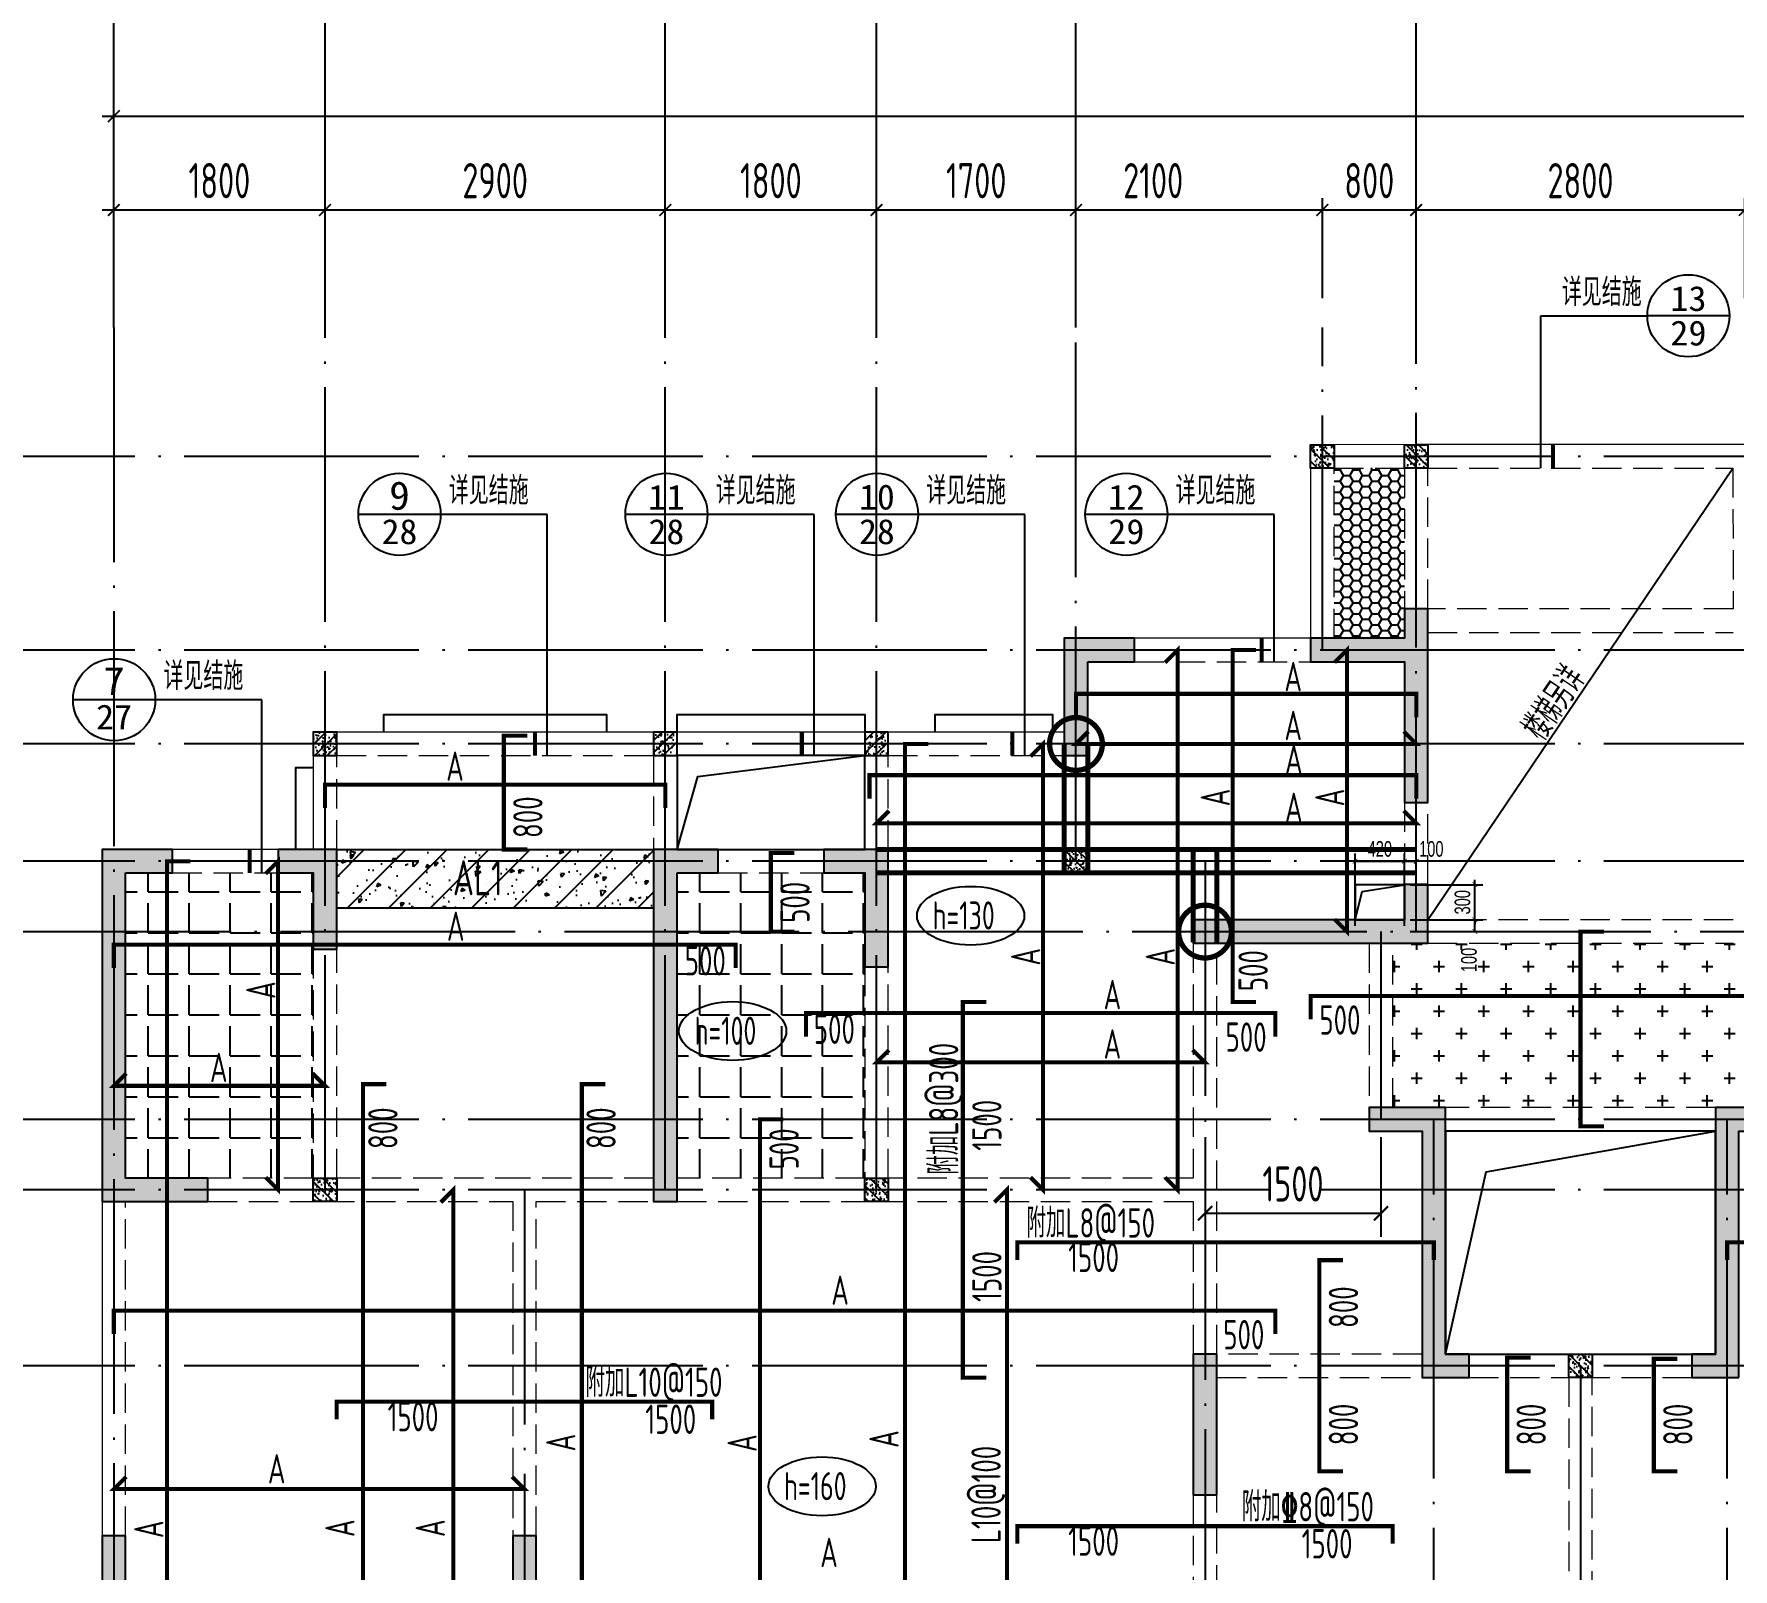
# Model space of a CAD drawing. Extents: x -668857 to 154266, y -275694 to 291306.
# Drawn here: x -226069 to -211589, y -6604 to 6478 of the extents above; entities that cross this region are included whole.
import ezdxf
from ezdxf.enums import TextEntityAlignment as Align

# ---------------------------------------------------------------- set-up
doc = ezdxf.new("R2010")
doc.units = 0
doc.header["$LTSCALE"] = 1000
for name, pattern in [('DASH', [0.35, 0.25, -0.1]), ('DASHED', [0.75, 0.5, -0.25]), ('DOTE', [2.42, 2, -0.2, 0.02, -0.2])]:
    doc.linetypes.add(name, pattern=pattern)
doc.layers.get('0').update_dxf_attribs({"linetype": 'CONTINUOUS'})
doc.layers.get('DEFPOINTS').update_dxf_attribs({"linetype": 'CONTINUOUS'})
doc.layers.add('+公共字体', color=7, linetype='CONTINUOUS', lineweight=20)
for name, color, linetype in [('A-AXIS', 1, 'CONTINUOUS'), ('A-DOTE', 10, 'DOTE'), ('BEAM', 4, 'DASHED'), ('DIM_IDEN', 67, 'CONTINUOUS'), ('PUB_TEXT', 2, 'CONTINUOUS'), ('ROOF', 183, 'CONTINUOUS'), ('S-B板填充', 251, 'CONTINUOUS'), ('S-B板标注', 3, 'CONTINUOUS'), ('S-B板配筋', 6, 'CONTINUOUS'), ('S-B板配筋号', 7, 'CONTINUOUS'), ('S-C承台编号', 6, 'CONTINUOUS'), ('S-D洞口', 4, 'CONTINUOUS'), ('S-D洞口标注', 3, 'CONTINUOUS'), ('S-L主梁线', 4, 'DASH'), ('S-Q墙填充', 252, 'CONTINUOUS'), ('S-Q墙实线', 6, 'CONTINUOUS'), ('S-Q墙标注', 3, 'CONTINUOUS'), ('S-Y一般标注', 3, 'CONTINUOUS'), ('S-板正筋', 2, 'CONTINUOUS'), ('S-构造柱', 212, 'CONTINUOUS'), ('TEXT', 2, 'CONTINUOUS'), ('水平筋标注', 7, 'CONTINUOUS'), ('看线', 251, 'CONTINUOUS'), ('配箍校核', 34, 'CONTINUOUS')]:
    doc.layers.add(name, color=color, linetype=linetype)
doc.styles.add('_TCH_AXIS', font='COMPLEX', dxfattribs={"bigfont": 'GBCBIG'})
doc.styles.add('_TCH_LABEL', font='simhei.ttf')
doc.styles.add('TSSD_DIMENSION', font='Tssdeng.shx', dxfattribs={"width": 0.7, "bigfont": 'tssdchn.shx'})
doc.styles.add('TSSD_REIN', font='tssdeng.shx', dxfattribs={"width": 0.7, "height": 300, "bigfont": 'tssdchn.shx'})
doc.styles.add('结构文字', font='zstxt.shx', dxfattribs={"width": 0.7, "bigfont": 'zshz.shx'})
doc.dimstyles.new('STRUCK', dxfattribs={"dimtxt": 400, "dimasz": 121, "dimexe": 200, "dimexo": 150, "dimgap": 115, "dimtad": 1, "dimdec": 0, "dimdsep": 46, "dimtxsty": '结构文字', "dimblk": 'ARCHTICK', "dimcen": 400, "dimclrd": 3, "dimclre": 3, "dimclrt": 7, "dimadec": 0, "dimazin": 0, "dimtfac": 1, "dimtdec": 0, "dimtix": 1, "dimtmove": 2, "dimatfit": 3, "dimldrblk": '_DIMX', "dimfxl": 0, "dimtolj": 1, "dimtzin": 0, "dimarcsym": 0})
doc.dimstyles.new('STRUCK30', dxfattribs={"dimscale": 0.33333, "dimtxt": 400, "dimasz": 121, "dimexe": 200, "dimexo": 150, "dimgap": 115, "dimtad": 1, "dimdec": 0, "dimdsep": 46, "dimtxsty": '结构文字', "dimblk": 'ARCHTICK', "dimcen": 400, "dimclrd": 3, "dimclre": 3, "dimclrt": 7, "dimadec": 0, "dimazin": 0, "dimtfac": 1, "dimtdec": 0, "dimtix": 1, "dimtmove": 2, "dimatfit": 3, "dimldrblk": '_DIMX', "dimfxl": 0, "dimtolj": 1, "dimtzin": 0, "dimarcsym": 0})
doc.dimstyles.new('TSSD_100_100', dxfattribs={"dimtxt": 300, "dimasz": 100, "dimexe": 100, "dimexo": 250, "dimgap": 100, "dimtad": 1, "dimdec": 0, "dimzin": 0, "dimdsep": 46, "dimtxsty": 'TSSD_DIMENSION', "dimblk": 'ARCHTICK', "dimcen": 0, "dimdle": 100, "dimclrt": 7, "dimadec": 0, "dimazin": 0, "dimtfac": 1, "dimtdec": 0, "dimtix": 1, "dimtmove": 2, "dimatfit": 3, "dimldrblk": 'ARCHTICK', "dimfxl": 0, "dimtolj": 1, "dimtzin": 0, "dimarcsym": 0})

# ---------------------------------------------------------------- blocks, each defined once
blk = doc.blocks.new('_ArchTick')
at = {"color": 0, "linetype": 'ByBlock', "const_width": 0.15}
blk.add_lwpolyline([(-0.5, -0.5), (0.5, 0.5)], dxfattribs=at)
blk = doc.blocks.new('*D151')
at = {"layer": 'DEFPOINTS', "color": 0}
for p in [(6400, 19250), (4600, 18250), (6400, 18250)]:
    blk.add_point(p, dxfattribs=at)
at = {"layer": 'S-Y一般标注', "color": 0, "lineweight": -2}
for p, q in [((4600, 18500), (4600, 19350)), ((6400, 18500), (6400, 19350)), ((4500, 19250), (6500, 19250))]:
    blk.add_line(p, q, dxfattribs=at)
at = {"layer": 'S-Y一般标注', "color": 0, "lineweight": -2, "xscale": 100, "yscale": 100, "zscale": 100, "rotation": 180}
blk.add_blockref('_ArchTick', (4600, 19250), dxfattribs=at)
at = {"layer": 'S-Y一般标注', "color": 0, "lineweight": -2, "xscale": 100, "yscale": 100, "zscale": 100}
blk.add_blockref('_ArchTick', (6400, 19250), dxfattribs=at)
at = {"layer": 'S-Y一般标注', "color": 7, "insert": (5500, 19500), "char_height": 300, "attachment_point": 5, "style": 'TSSD_DIMENSION'}
blk.add_mtext('\\A1;1800', dxfattribs=at)
blk = doc.blocks.new('*D152')
at = {"layer": 'DEFPOINTS', "color": 0}
for p in [(9300, 19250), (6400, 18250), (9300, 18250)]:
    blk.add_point(p, dxfattribs=at)
at = {"layer": 'S-Y一般标注', "color": 0, "lineweight": -2}
for p, q in [((6400, 18500), (6400, 19350)), ((9300, 18500), (9300, 19350)), ((6300, 19250), (9400, 19250))]:
    blk.add_line(p, q, dxfattribs=at)
at = {"layer": 'S-Y一般标注', "color": 0, "lineweight": -2, "xscale": 100, "yscale": 100, "zscale": 100, "rotation": 180}
blk.add_blockref('_ArchTick', (6400, 19250), dxfattribs=at)
at = {"layer": 'S-Y一般标注', "color": 0, "lineweight": -2, "xscale": 100, "yscale": 100, "zscale": 100}
blk.add_blockref('_ArchTick', (9300, 19250), dxfattribs=at)
at = {"layer": 'S-Y一般标注', "color": 7, "insert": (7850, 19500), "char_height": 300, "attachment_point": 5, "style": 'TSSD_DIMENSION'}
blk.add_mtext('\\A1;2900', dxfattribs=at)
blk = doc.blocks.new('*D153')
at = {"layer": 'DEFPOINTS', "color": 0}
for p in [(11100, 19250), (9300, 18250), (11100, 18250)]:
    blk.add_point(p, dxfattribs=at)
at = {"layer": 'S-Y一般标注', "color": 0, "lineweight": -2}
for p, q in [((9300, 18500), (9300, 19350)), ((11100, 18500), (11100, 19350)), ((9200, 19250), (11200, 19250))]:
    blk.add_line(p, q, dxfattribs=at)
at = {"layer": 'S-Y一般标注', "color": 0, "lineweight": -2, "xscale": 100, "yscale": 100, "zscale": 100, "rotation": 180}
blk.add_blockref('_ArchTick', (9300, 19250), dxfattribs=at)
at = {"layer": 'S-Y一般标注', "color": 0, "lineweight": -2, "xscale": 100, "yscale": 100, "zscale": 100}
blk.add_blockref('_ArchTick', (11100, 19250), dxfattribs=at)
at = {"layer": 'S-Y一般标注', "color": 7, "insert": (10200, 19500), "char_height": 300, "attachment_point": 5, "style": 'TSSD_DIMENSION'}
blk.add_mtext('\\A1;1800', dxfattribs=at)
blk = doc.blocks.new('*D154')
at = {"layer": 'DEFPOINTS', "color": 0}
for p in [(12800, 19250), (11100, 18250), (12800, 18250)]:
    blk.add_point(p, dxfattribs=at)
at = {"layer": 'S-Y一般标注', "color": 0, "lineweight": -2}
for p, q in [((11100, 18500), (11100, 19350)), ((12800, 18500), (12800, 19350)), ((11000, 19250), (12900, 19250))]:
    blk.add_line(p, q, dxfattribs=at)
at = {"layer": 'S-Y一般标注', "color": 0, "lineweight": -2, "xscale": 100, "yscale": 100, "zscale": 100, "rotation": 180}
blk.add_blockref('_ArchTick', (11100, 19250), dxfattribs=at)
at = {"layer": 'S-Y一般标注', "color": 0, "lineweight": -2, "xscale": 100, "yscale": 100, "zscale": 100}
blk.add_blockref('_ArchTick', (12800, 19250), dxfattribs=at)
at = {"layer": 'S-Y一般标注', "color": 7, "insert": (11950, 19500), "char_height": 300, "attachment_point": 5, "style": 'TSSD_DIMENSION'}
blk.add_mtext('\\A1;1700', dxfattribs=at)
blk = doc.blocks.new('*D155')
at = {"layer": 'DEFPOINTS', "color": 0}
for p in [(14900, 19250), (12800, 18250), (14900, 18250)]:
    blk.add_point(p, dxfattribs=at)
at = {"layer": 'S-Y一般标注', "color": 0, "lineweight": -2}
for p, q in [((12800, 18500), (12800, 19350)), ((14900, 18500), (14900, 19350)), ((12700, 19250), (15000, 19250))]:
    blk.add_line(p, q, dxfattribs=at)
at = {"layer": 'S-Y一般标注', "color": 0, "lineweight": -2, "xscale": 100, "yscale": 100, "zscale": 100, "rotation": 180}
blk.add_blockref('_ArchTick', (12800, 19250), dxfattribs=at)
at = {"layer": 'S-Y一般标注', "color": 0, "lineweight": -2, "xscale": 100, "yscale": 100, "zscale": 100}
blk.add_blockref('_ArchTick', (14900, 19250), dxfattribs=at)
at = {"layer": 'S-Y一般标注', "color": 7, "insert": (13458, 19500), "char_height": 300, "attachment_point": 5, "style": 'TSSD_DIMENSION'}
blk.add_mtext('\\A1;2100', dxfattribs=at)
blk = doc.blocks.new('*D156')
at = {"layer": 'DEFPOINTS', "color": 0}
for p in [(18500, 19250), (15700, 18250), (18500, 18250)]:
    blk.add_point(p, dxfattribs=at)
at = {"layer": 'S-Y一般标注', "color": 0, "lineweight": -2}
for p, q in [((15700, 18500), (15700, 19350)), ((18500, 18500), (18500, 19350)), ((15600, 19250), (18600, 19250))]:
    blk.add_line(p, q, dxfattribs=at)
at = {"layer": 'S-Y一般标注', "color": 0, "lineweight": -2, "xscale": 100, "yscale": 100, "zscale": 100, "rotation": 180}
blk.add_blockref('_ArchTick', (15700, 19250), dxfattribs=at)
at = {"layer": 'S-Y一般标注', "color": 0, "lineweight": -2, "xscale": 100, "yscale": 100, "zscale": 100}
blk.add_blockref('_ArchTick', (18500, 19250), dxfattribs=at)
at = {"layer": 'S-Y一般标注', "color": 7, "insert": (17100, 19500), "char_height": 300, "attachment_point": 5, "style": 'TSSD_DIMENSION'}
blk.add_mtext('\\A1;2800', dxfattribs=at)
blk = doc.blocks.new('*D173')
at = {"layer": 'DEFPOINTS', "color": 0}
for p in [(54600, 20050), (4600, 18250), (54600, 18250)]:
    blk.add_point(p, dxfattribs=at)
at = {"layer": 'S-Y一般标注', "color": 0, "lineweight": -2}
for p, q in [((4600, 18500), (4600, 20150)), ((54600, 18500), (54600, 20150)), ((4500, 20050), (54700, 20050))]:
    blk.add_line(p, q, dxfattribs=at)
at = {"layer": 'S-Y一般标注', "color": 0, "lineweight": -2, "xscale": 100, "yscale": 100, "zscale": 100, "rotation": 180}
blk.add_blockref('_ArchTick', (4600, 20050), dxfattribs=at)
at = {"layer": 'S-Y一般标注', "color": 0, "lineweight": -2, "xscale": 100, "yscale": 100, "zscale": 100}
blk.add_blockref('_ArchTick', (54600, 20050), dxfattribs=at)
at = {"layer": 'S-Y一般标注', "color": 7, "insert": (29600, 20300), "char_height": 300, "attachment_point": 5, "style": 'TSSD_DIMENSION'}
blk.add_mtext('\\A1;50000', dxfattribs=at)
blk = doc.blocks.new('*D184')
at = {"layer": 'DEFPOINTS', "color": 0}
for p in [(15700, 19250), (14900, 18250), (15700, 18250)]:
    blk.add_point(p, dxfattribs=at)
at = {"layer": 'S-Y一般标注', "color": 0, "lineweight": -2}
for p, q in [((14900, 18500), (14900, 19350)), ((15700, 18500), (15700, 19350)), ((14800, 19250), (15800, 19250))]:
    blk.add_line(p, q, dxfattribs=at)
at = {"layer": 'S-Y一般标注', "color": 0, "lineweight": -2, "xscale": 100, "yscale": 100, "zscale": 100, "rotation": 180}
blk.add_blockref('_ArchTick', (14900, 19250), dxfattribs=at)
at = {"layer": 'S-Y一般标注', "color": 0, "lineweight": -2, "xscale": 100, "yscale": 100, "zscale": 100}
blk.add_blockref('_ArchTick', (15700, 19250), dxfattribs=at)
at = {"layer": 'S-Y一般标注', "color": 7, "insert": (15300, 19500), "char_height": 300, "attachment_point": 5, "style": 'TSSD_DIMENSION'}
blk.add_mtext('\\A1;800', dxfattribs=at)
blk = doc.blocks.new('20210729.03504727')
at = {"layer": '看线', "color": 202, "ltscale": 0.5}
for points in [[(1800, 10800), (1800, 10950), (3700, 10950), (3700, 10800)], [(4300, 10800), (4300, 10950), (5900, 10950), (5900, 10800)], [(6500, 10800), (6500, 10950), (7500, 10950), (7500, 10800)], [(1050, 9800), (1050, 10500), (1200, 10500)]]:
    blk.add_lwpolyline(points, dxfattribs=at)
blk = doc.blocks.new('*D1074')
at = {"layer": 'DEFPOINTS', "color": 0}
for p in [(-214389, -772), (-213789, -772), (-214389, -1072)]:
    blk.add_point(p, dxfattribs=at)
at = {"layer": 'S-D洞口标注', "color": 3, "lineweight": -2}
for p, q in [((-214339, -772), (-213722, -772)), ((-213789, -772), (-213789, -732)), ((-213789, -1072), (-213789, -772)), ((-214339, -1072), (-213722, -1072)), ((-213789, -1072), (-213789, -1112))]:
    blk.add_line(p, q, dxfattribs=at)
at = {"layer": 'S-D洞口标注', "color": 3, "lineweight": -2, "xscale": 40.33293, "yscale": 40.33293, "zscale": 40.33293}
for p, rotation in [((-213789, -772), 270), ((-213789, -1072), 90)]:
    blk.add_blockref('_ArchTick', p, dxfattribs=dict(at, rotation=rotation))
at = {"layer": 'S-D洞口标注', "color": 7, "insert": (-213894, -922), "char_height": 133.3, "attachment_point": 5, "rotation": 90, "style": '结构文字'}
blk.add_mtext('\\A1;300', dxfattribs=at)
blk = doc.blocks.new('_DIMX')
blk.add_line((-150, 0), (150, 0))
at = {"const_width": 50}
blk.add_lwpolyline([(-70, -70), (70, 70)], dxfattribs=at)
blk = doc.blocks.new('*D1075')
at = {"layer": 'DEFPOINTS', "color": 0}
for p in [(-214389, -573), (-214809, -1173), (-214389, -1172)]:
    blk.add_point(p, dxfattribs=at)
at = {"layer": 'S-D洞口标注', "color": 3, "lineweight": -2}
for p, q in [((-214809, -1123), (-214809, -506)), ((-214809, -573), (-214389, -573)), ((-214389, -1122), (-214389, -506))]:
    blk.add_line(p, q, dxfattribs=at)
at = {"layer": 'S-D洞口标注', "color": 3, "lineweight": -2, "xscale": 40.33293, "yscale": 40.33293, "zscale": 40.33293, "rotation": 180}
blk.add_blockref('_ArchTick', (-214809, -573), dxfattribs=at)
at = {"layer": 'S-D洞口标注', "color": 3, "lineweight": -2, "xscale": 40.33293, "yscale": 40.33293, "zscale": 40.33293}
blk.add_blockref('_ArchTick', (-214389, -573), dxfattribs=at)
at = {"layer": 'S-D洞口标注', "color": 7, "insert": (-214599, -468), "char_height": 133.3, "attachment_point": 5, "style": '结构文字'}
blk.add_mtext('\\A1;420', dxfattribs=at)
blk = doc.blocks.new('*D1076')
at = {"layer": 'DEFPOINTS', "color": 0}
for p in [(-214289, -573), (-214389, -1172), (-214289, -1172)]:
    blk.add_point(p, dxfattribs=at)
at = {"layer": 'S-D洞口标注', "color": 3, "lineweight": -2}
for p, q in [((-214389, -1122), (-214389, -506)), ((-214389, -573), (-214289, -573)), ((-214289, -1122), (-214289, -506))]:
    blk.add_line(p, q, dxfattribs=at)
at = {"layer": 'S-D洞口标注', "color": 3, "lineweight": -2, "xscale": 40.33293, "yscale": 40.33293, "zscale": 40.33293, "rotation": 180}
blk.add_blockref('_ArchTick', (-214389, -573), dxfattribs=at)
at = {"layer": 'S-D洞口标注', "color": 3, "lineweight": -2, "xscale": 40.33293, "yscale": 40.33293, "zscale": 40.33293}
blk.add_blockref('_ArchTick', (-214289, -573), dxfattribs=at)
at = {"layer": 'S-D洞口标注', "color": 7, "insert": (-214160, -468), "char_height": 133.3, "attachment_point": 5, "style": '结构文字'}
blk.add_mtext('\\A1;100', dxfattribs=at)
blk = doc.blocks.new('*D1077')
at = {"layer": 'DEFPOINTS', "color": 0}
for p in [(-214389, -1072), (-213789, -1072), (-214389, -1172)]:
    blk.add_point(p, dxfattribs=at)
at = {"layer": 'S-D洞口标注', "color": 3, "lineweight": -2}
for p, q in [((-214339, -1072), (-213722, -1072)), ((-213789, -1172), (-213789, -1072)), ((-214339, -1172), (-213722, -1172))]:
    blk.add_line(p, q, dxfattribs=at)
at = {"layer": 'S-D洞口标注', "color": 3, "lineweight": -2, "xscale": 40.33293, "yscale": 40.33293, "zscale": 40.33293}
for p, rotation in [((-213789, -1072), 90), ((-213789, -1172), 270)]:
    blk.add_blockref('_ArchTick', p, dxfattribs=dict(at, rotation=rotation))
at = {"layer": 'S-D洞口标注', "color": 7, "insert": (-213839, -1414), "char_height": 133.3, "attachment_point": 5, "rotation": 90, "style": '结构文字'}
blk.add_mtext('\\A1;100', dxfattribs=at)
blk = doc.blocks.new('20210803.22403995')
at = {"layer": '+公共字体', "color": 2, "const_width": 45}
for points in [[(-856038, -168387, 1), (-856038, -167937, 1), (-856038, -168387, -1)], [(-854938, -169986, 1), (-854938, -169536, 1), (-854938, -169986, -1)]]:
    blk.add_lwpolyline(points, format="xyb", dxfattribs=at)
blk = doc.blocks.new('20210807.15312446')
at = {"layer": 'S-Q墙填充'}
h = blk.add_hatch(color=252, dxfattribs=at)
h.dxf.hatch_style = 1
h.paths.add_polyline_path([(72216, 67840), (72216, 68190), (72016, 68190), (72016, 67940), (71216, 67940), (71216, 67740), (72016, 67740), (72016, 66540), (72216, 66540)])
h = blk.add_hatch(color=252, dxfattribs=at)
h.dxf.hatch_style = 1
h.paths.add_polyline_path([(69316, 67740), (69716, 67740), (69716, 67940), (69116, 67940), (69116, 66940), (69316, 66940)])
h = blk.add_hatch(color=252, dxfattribs=at)
h.dxf.hatch_style = 1
h.paths.add_polyline_path([(61116, 65940), (61516, 65940), (61516, 66140), (60916, 66140), (60916, 63140), (61816, 63140), (61816, 63340), (61116, 63340)])
h = blk.add_hatch(color=252, dxfattribs=at)
h.dxf.hatch_style = 1
h.paths.add_polyline_path([(62916, 66140), (62416, 66140), (62416, 65940), (62716, 65940), (62716, 65290), (62916, 65290)])
h = blk.add_hatch(color=252, dxfattribs=at)
h.dxf.hatch_style = 1
h.paths.add_polyline_path([(65816, 65940), (66166, 65940), (66166, 66140), (65616, 66140), (65616, 63140), (65816, 63140)])
h = blk.add_hatch(color=252, dxfattribs=at)
h.dxf.hatch_style = 1
h.paths.add_polyline_path([(67616, 66140), (67066, 66140), (67066, 65940), (67416, 65940), (67416, 65140), (67616, 65140)])
h = blk.add_hatch(color=252, dxfattribs=at)
h.dxf.hatch_style = 1
h.paths.add_polyline_path([(72216, 65340), (72216, 65840), (72016, 65840), (72016, 65540), (71816, 65540), (70216, 65540), (70216, 65340), (71816, 65340)])
h = blk.add_hatch(color=252, dxfattribs=at)
h.dxf.hatch_style = 1
h.paths.add_polyline_path([(72366, 61840), (72366, 63940), (71716, 63940), (71716, 63740), (72166, 63740), (72166, 61640), (72566, 61640), (72566, 61840)])
h = blk.add_hatch(color=252, dxfattribs=at)
h.dxf.hatch_style = 1
h.paths.add_polyline_path([(74866, 61640), (74866, 63740), (75316, 63740), (75316, 63940), (74666, 63940), (74666, 61840), (74466, 61840), (74466, 61640)])
h = blk.add_hatch(color=252, dxfattribs=at)
h.dxf.hatch_style = 1
h.paths.add_polyline_path([(70416, 60640), (70416, 61840), (70216, 61840), (70216, 60640)])
h = blk.add_hatch(color=252, dxfattribs=at)
h.dxf.hatch_style = 1
h.paths.add_polyline_path([(61116, 58640), (61116, 60290), (60916, 60290), (60916, 58640)])
h = blk.add_hatch(color=252, dxfattribs=at)
h.dxf.hatch_style = 1
h.paths.add_polyline_path([(64616, 60290), (64416, 60290), (64416, 58840), (63716, 58840), (63616, 58840), (63616, 58640), (63716, 58640), (64616, 58640)])
at = {"layer": 'S-D洞口', "color": 5}
for points in [[(65816, 66140), (67416, 66140), (67416, 66940), (65816, 66940), (65816, 66140), (65993, 66762), (67416, 66940)], [(72366, 61840), (74666, 61840), (74666, 63740), (72366, 63740), (72366, 61840), (72712, 63393), (74666, 63740)]]:
    blk.add_lwpolyline(points, dxfattribs=at)
at = {"layer": 'S-L主梁线', "linetype": 'ByBlock', "lineweight": 18}
for p, q in [((72116, 69590), (71215, 69589)), ((71215, 69589), (71216, 67940)), ((74915, 69590), (72116, 69590)), ((71216, 67940), (69716, 67940)), ((62716, 67140), (62716, 66140)), ((65716, 67140), (62716, 67140)), ((67516, 67140), (65716, 67140)), ((69116, 67140), (67516, 67140)), ((65816, 66940), (67416, 66940)), ((65816, 66140), (65816, 66940)), ((67416, 66940), (67416, 66140)), ((62416, 66140), (61516, 66140)), ((67066, 66140), (66166, 66140)), ((72366, 63740), (74666, 63740)), ((60916, 63140), (60916, 60290)), ((73516, 61840), (72566, 61840)), ((74466, 61840), (73516, 61840))]:
    blk.add_line(p, q, dxfattribs=at)
at = {"layer": 'S-L主梁线', "linetype": 'DASH', "lineweight": 18}
for p, q in [((71415, 69389), (72016, 69390)), ((71416, 67940), (71415, 69389)), ((72016, 69390), (72016, 68190)), ((72216, 69390), (74815, 69390)), ((72216, 68190), (72216, 69390)), ((74815, 69390), (74816, 68190)), ((74816, 68190), (72216, 68190)), ((72216, 67990), (74816, 67990)), ((69716, 67740), (71216, 67740)), ((62916, 66940), (65616, 66940)), ((62916, 66140), (62916, 66940)), ((65616, 66940), (65616, 66140)), ((67616, 66940), (69116, 66940)), ((67616, 66140), (67616, 66940)), ((72016, 66540), (72016, 65840)), ((72216, 65840), (72216, 66540)), ((61516, 65940), (62416, 65940)), ((66166, 65940), (67066, 65940)), ((74816, 65540), (72216, 65540)), ((70216, 65340), (70216, 63340)), ((70416, 63240), (70416, 65340)), ((71716, 65340), (71716, 63940)), ((71916, 63940), (71916, 65340)), ((72216, 65340), (74816, 65340)), ((62716, 65290), (62716, 63340)), ((62916, 63340), (62916, 65290)), ((67416, 65140), (67416, 63340)), ((67616, 63340), (67616, 65140)), ((74666, 63940), (72366, 63940)), ((62716, 63340), (61816, 63340)), ((64516, 63340), (62916, 63340)), ((65616, 63340), (64516, 63340)), ((67416, 63340), (65816, 63340)), ((70216, 63340), (67616, 63340)), ((61116, 60290), (61116, 63140)), ((61816, 63140), (62816, 63140)), ((62816, 63140), (64416, 63140)), ((64416, 63140), (64416, 60290)), ((64616, 63140), (65616, 63140)), ((64616, 60290), (64616, 63140)), ((65816, 63140), (67516, 63140)), ((67516, 63140), (70216, 63140)), ((70216, 63140), (70216, 61840)), ((70416, 61840), (70416, 63240)), ((72166, 61840), (70416, 61840)), ((70416, 61640), (72166, 61640)), ((72566, 61640), (73516, 61640)), ((73416, 61640), (73416, 57640)), ((73516, 61640), (74466, 61640)), ((73616, 57640), (73616, 61640)), ((70216, 60640), (70216, 59090)), ((70416, 59090), (70416, 60640))]:
    blk.add_line(p, q, dxfattribs=at)
at = {"layer": 'S-Q墙实线'}
for points in [[(72216, 67840), (72216, 68190), (72016, 68190), (72016, 67940), (71216, 67940), (71216, 67740), (72016, 67740), (72016, 66540), (72216, 66540), (72216, 67840)], [(63716, 58840), (63616, 58840), (63616, 58640), (63716, 58640), (64616, 58640), (64616, 60290), (64416, 60290), (64416, 58840), (63716, 58840)]]:
    blk.add_lwpolyline(points, dxfattribs=at)
for points in [[(69316, 67740), (69716, 67740), (69716, 67940), (69116, 67940), (69116, 66940), (69316, 66940)], [(61116, 65940), (61516, 65940), (61516, 66140), (60916, 66140), (60916, 63140), (61816, 63140), (61816, 63340), (61116, 63340)], [(62916, 66140), (62416, 66140), (62416, 65940), (62716, 65940), (62716, 65290), (62916, 65290)], [(65816, 65940), (66166, 65940), (66166, 66140), (65616, 66140), (65616, 63140), (65816, 63140)], [(67616, 66140), (67066, 66140), (67066, 65940), (67416, 65940), (67416, 65140), (67616, 65140)], [(72216, 65340), (72216, 65840), (72016, 65840), (72016, 65540), (71816, 65540), (70216, 65540), (70216, 65340), (71816, 65340)], [(72366, 61840), (72366, 63940), (71716, 63940), (71716, 63740), (72166, 63740), (72166, 61640), (72566, 61640), (72566, 61840)], [(74866, 61640), (74866, 63740), (75316, 63740), (75316, 63940), (74666, 63940), (74666, 61840), (74466, 61840), (74466, 61640)], [(70416, 60640), (70416, 61840), (70216, 61840), (70216, 60640)], [(61116, 58640), (61116, 60290), (60916, 60290), (60916, 58640)]]:
    blk.add_lwpolyline(points, close=True, dxfattribs=at)
blk = doc.blocks.new('20210730.02141516')
at = {"layer": 'S-构造柱'}
h = blk.add_hatch(dxfattribs=at)
h.set_pattern_fill('ARMORED', color=256, scale=15, angle=-90, style=0)
h.set_pattern_definition([(320, (-154189.41, 3278673.45), (-9.4128202, -107.5890274), [11.25, -123.75]), (265, (-154189.41, 3278673.45), (112.82882, 20.8127), [9, -99]), (10.4514, (-154190.19, 3278664.49), (103.4159313, -86.7764073), [9.5610285, -105.1713168]), (316.1842, (-154159.41, 3278673.45), (-24.827852, -160.0861573), [16.875, -185.625]), (6.6356, (-154161.48, 3278660.11), (146.117681, -140.199406), [14.341543, -157.75695]), (261.1842, (-154159.41, 3278673.45), (146.11779, -140.199292), [13.5, -148.5]), (291, (-154166.91, 3278658.45), (-60.3928336, -89.5360578), [11.25, -123.75]), (236, (-154166.91, 3278658.45), (108.7725068, -36.4972998), [9, -99]), (341.4514, (-154171.94, 3278650.99), (48.3795745, -126.0333943), [9.5610285, -105.1713168]), (307.5, (-154189.41, 3278673.454), (49.93407807, -1.8239783), [0, -97.8, 0, -100.5, 0, -99.375]), (277.5, (-154189.41, 3278673.454), (59.1617568, -39.4604306), [0, -57.3, 0, -95.55, 0, -37.875]), (237.5, (-154189.41, 3278706.904), (-3.38323076, -80.07336543), [0, -37.5, 0, -117, 0, -155.25]), (227.5, (-154189.41, 3278721.904), (15.0157473, -87.4779254), [0, -48.75, 0, -77.7, 0, -110.25]), (315, (-154189.41, 3278673.454), (53.0330086, 53.0330086), [])])
h.paths.add_polyline_path([(200, 200), (200, 0), (0, 0), (0, 200)])
blk.add_lwpolyline([(200, 200), (200, 0), (0, 0), (0, 200)], close=True, dxfattribs=at)
blk = doc.blocks.new('20210809.18285270')
at = {"layer": 'ROOF', "rotation": 359.9999999538236}
for p in [(10300, 12550), (11100, 12550), (8200, 9100)]:
    blk.add_blockref('20210730.02141516', p, dxfattribs=at)
at = {"layer": 'ROOF', "xscale": -1}
for p in [(2000, 10100), (4900, 10100), (6700, 10100)]:
    blk.add_blockref('20210730.02141516', p, dxfattribs=at)
at = {"layer": 'ROOF'}
for p in [(1800, 6300), (6500, 6300), (12500, 4800)]:
    blk.add_blockref('20210730.02141516', p, dxfattribs=at)
blk = doc.blocks.new('*D291')
at = {"layer": 'DEFPOINTS', "color": 0}
for p in [(-205458, -4859), (-203959, -4859), (-203959, -5659)]:
    blk.add_point(p, dxfattribs=at)
at = {"layer": 'S-Q墙标注', "color": 3, "lineweight": -2}
for p, q in [((-205458, -5009), (-205458, -5859)), ((-203959, -5009), (-203959, -5859)), ((-205458, -5659), (-203959, -5659))]:
    blk.add_line(p, q, dxfattribs=at)
at = {"layer": 'S-Q墙标注', "color": 3, "lineweight": -2, "xscale": 121, "yscale": 121, "zscale": 121, "rotation": 180}
blk.add_blockref('_ArchTick', (-205458, -5659), dxfattribs=at)
at = {"layer": 'S-Q墙标注', "color": 3, "lineweight": -2, "xscale": 121, "yscale": 121, "zscale": 121}
blk.add_blockref('_ArchTick', (-203959, -5659), dxfattribs=at)
at = {"layer": 'S-Q墙标注', "color": 7, "insert": (-204709, -5409), "char_height": 300, "attachment_point": 5, "style": 'TSSD_REIN'}
blk.add_mtext('\\A1;1500', dxfattribs=at)
blk = doc.blocks.new('20210811.10050802')
at = {"layer": 'DIM_IDEN'}
for p, q in [((12508, 15853), (13417, 15853)), ((12508, 14555), (12508, 15853)), ((14117, 15853), (13417, 15853)), ((3132, 14161), (2432, 14161)), ((4041, 14161), (3132, 14161)), ((4041, 12105), (4041, 14161)), ((5407, 14161), (4707, 14161)), ((6316, 14161), (5407, 14161)), ((6316, 12105), (6316, 14161)), ((7201, 14161), (6501, 14161)), ((8110, 14161), (7201, 14161)), ((8110, 12105), (8110, 14161)), ((9326, 14161), (8626, 14161)), ((10235, 14161), (9326, 14161)), ((10235, 12905), (10235, 14161)), ((700, 12581), (0, 12581)), ((1609, 12581), (700, 12581)), ((1609, 11105), (1609, 12581))]:
    blk.add_line(p, q, dxfattribs=at)
at = {"layer": 'DIM_IDEN', "const_width": 35}
for points in [[(12613, 14555), (12613, 14755)], [(10130, 12905), (10130, 13105)], [(3936, 12105), (3936, 12305)], [(6211, 12105), (6211, 12305)], [(8005, 12105), (8005, 12305)], [(1504, 11105), (1504, 11305)]]:
    blk.add_lwpolyline(points, dxfattribs=at)
at = {"layer": 'DIM_IDEN'}
for centre in [(13767, 15853), (2782, 14161), (5057, 14161), (6851, 14161), (8976, 14161), (350, 12581)]:
    blk.add_circle(centre, 350, dxfattribs=at)
at = {"layer": 'PUB_TEXT', "style": '_TCH_AXIS'}
for p in [(12688, 15936), (3202, 14245), (5477, 14245), (7271, 14245), (9396, 14245), (770, 12665)]:
    blk.add_text('详见结施', height=236.3, dxfattribs=at).set_placement(p)
at = {"layer": 'PUB_TEXT', "style": '_TCH_LABEL'}
for s, height, width, p, p2 in [('13', 212.7, 1.00565, (13613, 15894), (13921, 15894)), ('29', 212.7, 1.00565, (13613, 15600), (13921, 15600)), ('9', 242, 1.011364, (2694, 14200), (2870, 14200)), ('11', 210.8, 1.034884, (4900, 14202), (5214, 14202)), ('10', 213.8, 0.988889, (6699, 14202), (7003, 14202)), ('12', 211.6, 1.022989, (8821, 14202), (9132, 14202)), ('28', 213.8, 0.988889, (2630, 13907), (2934, 13907)), ('28', 213.8, 0.988889, (4905, 13907), (5209, 13907)), ('28', 213.8, 0.988889, (6699, 13907), (7003, 13907)), ('29', 212.7, 1.00565, (8823, 13908), (9130, 13908)), ('7', 241, 1.053254, (259, 12620), (441, 12620)), ('27', 212.3, 1.011364, (196, 12328), (504, 12328))]:
    blk.add_text(s, height=height, dxfattribs=dict(at, width=width)).set_placement(p, p2, align=Align.FIT)
blk = doc.blocks.new('20210726.16395156')
at = {"layer": 'A-AXIS'}
for p, q in [((4600, 18249.9), (4600, 21049.9)), ((6400, 18249.9), (6400, 21049.9)), ((9300, 18249.9), (9300, 21049.9)), ((11100, 18249.9), (11100, 21049.9)), ((12800, 18249.9), (12800, 21049.9)), ((15700, 18249.9), (15700, 21049.9))]:
    blk.add_line(p, q, dxfattribs=at)
at = {"layer": 'A-DOTE'}
for p, q in [((4600, 18249.9), (4600, 3600)), ((6400, 10900), (6400, 18249.9)), ((9300, 10900), (9300, 18249.9)), ((11100, 10900), (11100, 18249.9)), ((12800, 13700), (12800, 18249.9)), ((14900, 15500), (14900, 18249.9)), ((15700, 13100.3), (15700, 18249.9)), ((55600, 17150), (3600, 17150)), ((55600, 15500), (3600, 15500)), ((55600, 14700), (3600, 14700)), ((55600, 13700), (3600, 13700)), ((13900.2, 13700), (13900, 3600)), ((3600, 13100.3), (55600, 13100.3)), ((15400, 11500), (15400, 13100)), ((55600, 11500), (3600, 11500)), ((15850, 3600), (15850, 11500)), ((18350, 3600.1), (18350, 11500)), ((55600, 10900), (3600, 10900)), ((8100, 10900), (8100, 3600)), ((55600, 9400), (3600, 9400)), ((17100, 9400), (17100, 3600))]:
    blk.add_line(p, q, dxfattribs=at)
at = {"layer": 'S-Y一般标注'}
for base, p1, p2, picture, middle in [((54600, 20049.9), (4600, 18249.9), (54600, 18249.9), '*D173', (29600, 20299.9)), ((6400, 19249.9), (4600, 18249.9), (6400, 18249.9), '*D151', (5500, 19499.9)), ((9300, 19249.9), (6400, 18249.9), (9300, 18249.9), '*D152', (7850, 19499.9)), ((11100, 19249.9), (9300, 18249.9), (11100, 18249.9), '*D153', (10200, 19499.9)), ((12800, 19249.9), (11100, 18249.9), (12800, 18249.9), '*D154', (11950, 19499.9)), ((15700, 19249.9), (14900, 18249.9), (15700, 18249.9), '*D184', (15300, 19499.9)), ((18500, 19249.9), (15700, 18249.9), (18500, 18249.9), '*D156', (17100, 19499.9))]:
    dim = blk.add_linear_dim(base=base, p1=p1, p2=p2, dimstyle='TSSD_100_100', dxfattribs=at)
    dim.commit()
    dim.dimension.update_dxf_attribs({"geometry": picture, "text_midpoint": middle})
dim = blk.add_linear_dim(base=(14900, 19249.9), p1=(12800, 18249.9), p2=(14900, 18249.9), dimstyle='TSSD_100_100', dxfattribs=at)
dim.commit()
dim.dimension.update_dxf_attribs({"geometry": '*D155', "text_midpoint": (13458.1, 19499.9), "dimtype": 160})
blk = doc.blocks.new('20210810.19092027')
at = {"layer": 'S-Q墙标注'}
dim = blk.add_linear_dim(base=(96017.8, 61274), p1=(94518, 62074), p2=(96017.8, 62074), dimstyle='STRUCK', override={"dimtxt": 300, "dimgap": 100, "dimtxsty": 'TSSD_REIN'}, dxfattribs=at)
dim.commit()
dim.dimension.update_dxf_attribs({"geometry": '*D291', "text_midpoint": (95267.9, 61524), "insert": (299976.5, 66933)})

msp = doc.modelspace()

# ---------------------------------------------------------------- hatches: boundary and pattern name
at = {"layer": 'BEAM', "linetype": 'ByBlock'}
h = msp.add_hatch(dxfattribs=at)
h.set_pattern_fill('ARMORED', color=252, scale=50, angle=180, style=0)
h.set_pattern_definition([(230, (-441259.76, 1913448.95), (-358.63009, 31.376067), [37.5, -412.5]), (175, (-441259.76, 1913448.95), (69.37567, -376.09607), [30, -330]), (280.4514, (-441289.64, 1913451.57), (-289.25469, -344.71977), [31.870095, -350.571056]), (226.1842, (-441259.76, 1913348.95), (-533.62052, 82.75951), [56.25, -618.75]), (276.6356, (-441304.2, 1913355.85), (-467.33135, -487.05894), [47.80514, -525.8565]), (171.1842, (-441259.76, 1913348.95), (-467.33097, -487.0593), [45, -495]), (201, (-441309.76, 1913373.95), (-298.453526, 201.309445), [37.5, -412.5]), (146, (-441309.76, 1913373.95), (-121.657666, -362.57502), [30, -330]), (251.4514, (-441334.63, 1913390.73), (-420.111314, -161.26525), [31.870095, -350.571056]), (217.5, (-441259.76, 1913448.95), (-6.079928, -166.446927), [0, -326, 0, -335, 0, -331.25]), (187.5, (-441259.76, 1913448.95), (-131.534769, -197.205856), [0, -191, 0, -318.5, 0, -126.25]), (147.5, (-441148.26, 1913448.95), (-266.911218, 11.277436), [0, -125, 0, -390, 0, -517.5]), (137.5, (-441098.26, 1913448.95), (-291.593085, -50.05249), [0, -162.5, 0, -259, 0, -367.5]), (225, (-441259.76, 1913448.95), (176.776695, -176.776695), [])])
h.paths.add_polyline_path([(-220788.62, -972.35), (-223488.62, -972.35), (-223488.62, -472.35), (-220788.62, -472.35)])
at = {"layer": 'S-B板填充', "linetype": 'ByBlock'}
h = msp.add_hatch(dxfattribs=at)
h.set_pattern_fill('HONEY', color=252, scale=17.142857, style=0)
h.set_pattern_definition([(0, (-159310.015, -181258.897), (81.642857, 47.136514), [54.42857, -108.857143]), (120, (-159310.015, -181258.897), (-81.642847, 47.136531), [54.42857, -108.857143]), (60, (-159310.015, -181258.897), (1e-05, 94.273045), [-108.857143, 54.42857])])
h.paths.add_polyline_path([(-214988.78, 1327.64), (-214388.64, 1327.64), (-214388.64, 2777.51), (-214988.78, 2777.51)])
at = {"layer": 'S-B板填充'}
h = msp.add_hatch(dxfattribs=at)
h.set_pattern_fill('ANGLE', color=252, scale=50, style=0)
h.set_pattern_definition([(0, (-127654.7, -148916.23), (0, 349.25), [254, -95.25]), (90, (-127654.7, -148916.23), (-349.25, 2e-14), [254, -95.25])])
h.paths.add_polyline_path([(-225288.64, -672.36), (-223688.62, -672.36), (-223688.62, -3272.36), (-225288.64, -3272.36)])
h = msp.add_hatch(dxfattribs=at)
h.set_pattern_fill('ANGLE', color=252, scale=50, style=0)
h.set_pattern_definition([(0, (-122954.7, -148916.23), (0, 349.25), [254, -95.25]), (90, (-122954.7, -148916.23), (-349.25, 2e-14), [254, -95.25])])
h.paths.add_polyline_path([(-220588.64, -672.36), (-218988.62, -672.36), (-218988.62, -3272.36), (-220588.64, -3272.36)])
h = msp.add_hatch(dxfattribs=at)
h.set_pattern_fill('CROSS', color=252, scale=30, style=0)
h.set_pattern_definition([(0, (-127654.7, -148916.23), (190.5, 190.5), [95.25, -285.75]), (90, (-127607.07, -148963.85), (-190.5, 190.5), [95.25, -285.75])])
h.paths.add_polyline_path([(-214488.7, -1272.09), (-211288.76, -1272.09), (-211288.76, -2672.36), (-214488.7, -2672.36)])

# ---------------------------------------------------------------- linework, layer by layer
at = {"layer": 'BEAM', "linetype": 'ByBlock'}
msp.add_lwpolyline([(-220788.62, -972.35), (-223488.62, -972.35), (-223488.62, -472.35), (-220788.62, -472.35)], close=True, dxfattribs=at)
at = {"layer": 'S-B板标注'}
for centre in [(-218085.95, -1036.44), (-220114.71, -2019.28), (-219352.04, -5899.4)]:
    msp.add_ellipse(centre, major_axis=(-457.33, 0), ratio=0.54724159, dxfattribs=at)
at = {"layer": 'S-B板配筋', "lineweight": 35, "const_width": 35}
for points in [[(-216428.69, -3266.29), (-216322.62, -3372.36), (-216322.62, 1227.64), (-216428.69, 1121.57)], [(-215653.44, -1772.09), (-215853.44, -1772.09), (-215853.44, 1227.64), (-215653.44, 1227.64)], [(-214984.47, -1066.03), (-214878.41, -1172.09), (-214878.41, 1227.64), (-214984.47, 1121.57)], [(-217188.65, 654.03), (-217188.65, 854.03), (-214288.64, 854.03), (-214288.64, 654.03)], [(-221864.72, -472.36), (-222064.72, -472.36), (-222064.72, 497.64), (-221864.72, 497.64)], [(-218445.58, -9672.19), (-218645.58, -9672.19), (-218645.58, 427.64), (-218445.58, 427.64)], [(-217575.47, -3266.29), (-217469.4, -3372.36), (-217469.4, 427.64), (-217575.47, 321.57)], [(-217082.58, 533.71), (-217188.64, 427.64), (-214288.64, 427.64), (-214394.71, 533.71)], [(-218948.62, -39), (-218948.62, 161), (-214288.63, 161), (-214288.63, -39)], [(-223588.63, -118.91), (-223588.63, 81.09), (-220688.64, 81.11), (-220688.64, -118.89)], [(-218782.57, -142.99), (-218888.63, -249.06), (-214288.65, -249.07), (-214394.71, -143)], [(-224736.03, -7872.36), (-224936.03, -7872.36), (-224936.03, -572.36), (-224736.03, -572.36)], [(-224094.62, -3266.29), (-223988.55, -3372.36), (-223988.55, -572.36), (-224094.62, -678.43)], [(-219588.62, -1172.36), (-219788.62, -1172.36), (-219788.62, -502.36), (-219588.62, -502.36)], [(-212688.63, -2832.36), (-212888.63, -2832.36), (-212888.63, -1172.09), (-212688.63, -1172.09)], [(-225388.65, -1482.7), (-225388.65, -1282.7), (-220088.62, -1282.7), (-220088.62, -1482.7)], [(-215188.7, -1920.39), (-215188.7, -1720.39), (-210588.76, -1720.39), (-210588.76, -1920.39)], [(-219488.62, -2065.96), (-219488.62, -1865.96), (-215488.63, -1865.95), (-215488.63, -2065.95)], [(-217953.01, -4972.36), (-218153.01, -4972.36), (-218153.01, -1772.36), (-217953.01, -1772.36)], [(-218782.57, -2180.74), (-218888.63, -2286.8), (-216088.46, -2286.8), (-216194.53, -2180.74)], [(-225282.57, -2380.44), (-225388.63, -2486.51), (-223588.63, -2486.51), (-223694.7, -2380.44)], [(-223065.56, -7872.36), (-223265.56, -7872.36), (-223265.56, -2472.36), (-223065.56, -2472.36)], [(-221199.79, -9672.19), (-221399.79, -9672.19), (-221399.79, -2472.36), (-221199.79, -2472.36)], [(-219681.29, -9672.19), (-219881.29, -9672.19), (-219881.29, -2772.36), (-219681.29, -2772.36)], [(-222601.39, -7766.29), (-222495.33, -7872.36), (-222495.33, -3372.36), (-222601.39, -3478.43)], [(-217882.99, -9566.13), (-217776.93, -9672.19), (-217776.93, -3372.36), (-217882.99, -3478.42)], [(-217688.63, -3970.03), (-217688.63, -3820.03), (-214138.63, -3820.03), (-214138.63, -3970.03)], [(-208088.61, -3970.03), (-208088.61, -3820.03), (-211638.61, -3820.03), (-211638.61, -3970.03)], [(-214913.63, -5772.36), (-215113.63, -5772.36), (-215113.63, -3972.36), (-214913.63, -3972.36)], [(-215488.62, -4602.02), (-215488.62, -4402.02), (-225388.63, -4402.02), (-225388.63, -4602.02)], [(-213313.63, -5772.36), (-213513.63, -5772.36), (-213513.63, -4802.36), (-213313.63, -4802.36)], [(-212063.63, -5772.36), (-212263.63, -5772.36), (-212263.63, -4812.36), (-212063.63, -4812.36)], [(-223488.63, -5327.41), (-223488.63, -5177.41), (-220288.63, -5177.41), (-220288.63, -5327.41)], [(-225282.57, -5816.76), (-225388.63, -5922.82), (-221888.63, -5922.82), (-221994.7, -5816.76)], [(-217688.54, -6388.33), (-217688.54, -6238.33), (-214488.54, -6238.33), (-214488.54, -6388.33)]]:
    msp.add_lwpolyline(points, dxfattribs=at)
at = {"layer": 'S-B板配筋号', "color": 1}
msp.add_lwpolyline([(-214188.64, -1072.09), (-211589.12, 2777.64)], dxfattribs=at)
at = {"layer": 'S-D洞口', "color": 5}
for points in [[(-220588.62, -472.36), (-218988.62, -472.36), (-218988.62, 327.64), (-220588.62, 327.64), (-220588.62, -472.36), (-220410.85, 149.86), (-218988.62, 327.64)], [(-214808.64, -1072.09), (-214388.64, -1072.09), (-214388.64, -772.09), (-214808.64, -772.09), (-214808.64, -1072.09), (-214750.3, -830.42), (-214388.64, -772.09)], [(-214038.63, -4772.36), (-211738.63, -4772.36), (-211738.63, -2872.36), (-214038.63, -2872.36), (-214038.63, -4772.36), (-213691.81, -3219.18), (-211738.63, -2872.36)]]:
    msp.add_lwpolyline(points, dxfattribs=at)
at = {"layer": 'S-板正筋', "color": 5, "linetype": 'DASH', "const_width": 42.86}
for points in [[(-217288.64, 427.64), (-217288.64, -672.36)], [(-217088.64, 427.64), (-217088.64, -672.36)], [(-214288.62, -472.36), (-218888.64, -472.36)], [(-216188.63, -1262.81), (-216188.63, -472.36)], [(-215988.62, -1262.81), (-215988.62, -472.36)], [(-214288.62, -672.36), (-218888.64, -672.36)]]:
    msp.add_lwpolyline(points, dxfattribs=at)

# ---------------------------------------------------------------- block references
msp.add_blockref('20210729.03504727', (-224888.65, -10272.36))
at = {"layer": 'A-DOTE'}
msp.add_blockref('20210726.16395156', (-229988.63, -14272.41), dxfattribs=at)
at = {"layer": 'PUB_TEXT'}
msp.add_blockref('20210811.10050802', (-225735.72, -11776.99), dxfattribs=at)
at = {"layer": 'S-C承台编号'}
msp.add_blockref('20210803.22403995', (638849.5, 168589.17), dxfattribs=at)
at = {"layer": 'S-Q墙填充'}
msp.add_blockref('20210807.15312446', (-286404.28, -66611.9), dxfattribs=at)
at = {"layer": '水平筋标注'}
msp.add_blockref('20210810.19092027', (-310606.47, -64846.35), dxfattribs=at)
at = {"layer": '配箍校核'}
msp.add_blockref('20210809.18285270', (-225488.65, -9772.52), dxfattribs=at)

# ---------------------------------------------------------------- texts
at = {"layer": 'S-B板标注', "color": 7, "style": 'TSSD_REIN', "width": 0.7}
for s, p in [('h=130', (-218410.64, -1154.59)), ('h=100', (-220439.4, -2137.42)), ('h=160', (-219676.73, -6017.55))]:
    msp.add_text(s, height=240, dxfattribs=at).set_placement(p)
at = {"layer": 'S-B板配筋号', "color": 1, "style": 'TSSD_REIN', "width": 0.7}
for s, p in [('A', (-215412.15, 876.44)), ('A', (-215412.15, 459.5)), ('A', (-222555.87, 112.96)), ('A', (-215407.35, 172.49)), ('A', (-215407.35, -237.57)), ('A', (-222549.47, -1250.85)), ('A', (-216953.04, -1834.1)), ('A', (-216953.04, -2254.95)), ('A', (-224569.36, -2454.66)), ('附加L8@150', (-217610.99, -3779.47)), ('A', (-219273.92, -4352.61)), ('附加L10@150', (-221369.3, -5136.85)), ('A', (-224075.63, -5874.48)), ('附加%%1328@150', (-215775.49, -6197.77)), ('A', (-219368.14, -6587.74))]:
    msp.add_text(s, height=250, dxfattribs=at).set_placement(p)
for s, rotation, p in [('楼梯另详', 55.970982, (-213198.94, 434.04)), ('A', 449.999992, (-215876.06, -104.68)), ('A', 449.999992, (-214901.03, -104.68)), ('A', 449.999992, (-217492.02, -1461.81)), ('A', 449.999992, (-216345.24, -1461.81)), ('A', 449.999992, (-224011.17, -1746)), ('附加L8@300', 449.999992, (-218191.63, -3243.23)), ('A', 89.999992, (-221454.15, -5601.63)), ('A', 89.999992, (-219909.03, -5606.2)), ('A', 89.999992, (-218699.94, -5571.86)), ('L10@100', 449.999992, (-217830.04, -6382.68)), ('A', 449.999992, (-224965.49, -6340.66)), ('A', 449.999992, (-223336.47, -6331.25)), ('A', 449.999992, (-222566.24, -6331.25))]:
    msp.add_text(s, height=250, rotation=rotation, dxfattribs=at).set_placement(p)
at = {"layer": 'S-B板配筋号', "style": 'TSSD_REIN', "width": 0.7}
for s, rotation, p in [('800', 449.999992, (-221984.72, -196.87)), ('500', 449.999992, (-219708.62, -922.36)), ('500', 449.999992, (-215803.37, -1504.88)), ('800', 89.999992, (-223220.24, -2847.51)), ('800', 89.999992, (-221360.76, -2847.51)), ('1500', 449.999992, (-218073.01, -2822.36)), ('500', 89.999992, (-219801.29, -3024.09)), ('1500', 449.999992, (-218073.01, -4110.8)), ('800', 449.999992, (-215033.63, -4372.36)), ('800', 449.999992, (-215033.63, -5372.36)), ('800', 449.999992, (-213433.63, -5372.36)), ('800', 449.999992, (-212183.63, -5372.36))]:
    msp.add_text(s, height=250, rotation=rotation, dxfattribs=at).set_placement(p, align=Align.TOP_CENTER)
for s, p in [('500', (-220347.65, -1295.49)), ('500', (-219247.66, -1878.75)), ('500', (-214938.7, -1800.39)), ('500', (-215738.63, -1945.95)), ('1500', (-217038.29, -3823.06)), ('500', (-215758.02, -4482.02)), ('1500', (-222838.29, -5180.44)), ('1500', (-220642.03, -5202.74)), ('1500', (-217038.2, -6241.36)), ('1500', (-215048.23, -6263.66))]:
    msp.add_text(s, height=250, dxfattribs=at).set_placement(p, align=Align.TOP_CENTER)
at = {"layer": 'TEXT', "color": 1, "style": 'TSSD_REIN', "width": 0.7}
msp.add_text('AL1', height=300, dxfattribs=at).set_placement((-222073.96, -862.96, 0), align=Align.RIGHT)

# ---------------------------------------------------------------- dimensions: what is measured, and where the dimension line sits
at = {"layer": 'S-D洞口标注'}
dim = msp.add_linear_dim(base=(-214388.64, -572.69), p1=(-214808.64, -1172.69), p2=(-214388.64, -1172.09), dimstyle='STRUCK30', dxfattribs=at)
dim.commit()
dim.dimension.update_dxf_attribs({"geometry": '*D1075', "text_midpoint": (-214598.64, -467.69)})
dim = msp.add_linear_dim(base=(-214288.65, -572.69), p1=(-214388.64, -1172.09), p2=(-214288.65, -1172.09), dimstyle='STRUCK30', dxfattribs=at)
dim.commit()
dim.dimension.update_dxf_attribs({"geometry": '*D1076', "text_midpoint": (-214159.76, -467.69), "dimtype": 160})
dim = msp.add_linear_dim(base=(-213788.64, -772.09), p1=(-214388.64, -1072.09), p2=(-214388.64, -772.09), angle=90, dimstyle='STRUCK30', dxfattribs=at)
dim.commit()
dim.dimension.update_dxf_attribs({"geometry": '*D1074', "text_midpoint": (-213893.63, -922.09)})
dim = msp.add_linear_dim(base=(-213788.64, -1072.09), p1=(-214388.64, -1172.09), p2=(-214388.64, -1072.09), angle=90, dimstyle='STRUCK30', dxfattribs=at)
dim.commit()
dim.dimension.update_dxf_attribs({"geometry": '*D1077', "text_midpoint": (-213838.64, -1414.01), "dimtype": 160})

doc.saveas('drawing.dxf')
